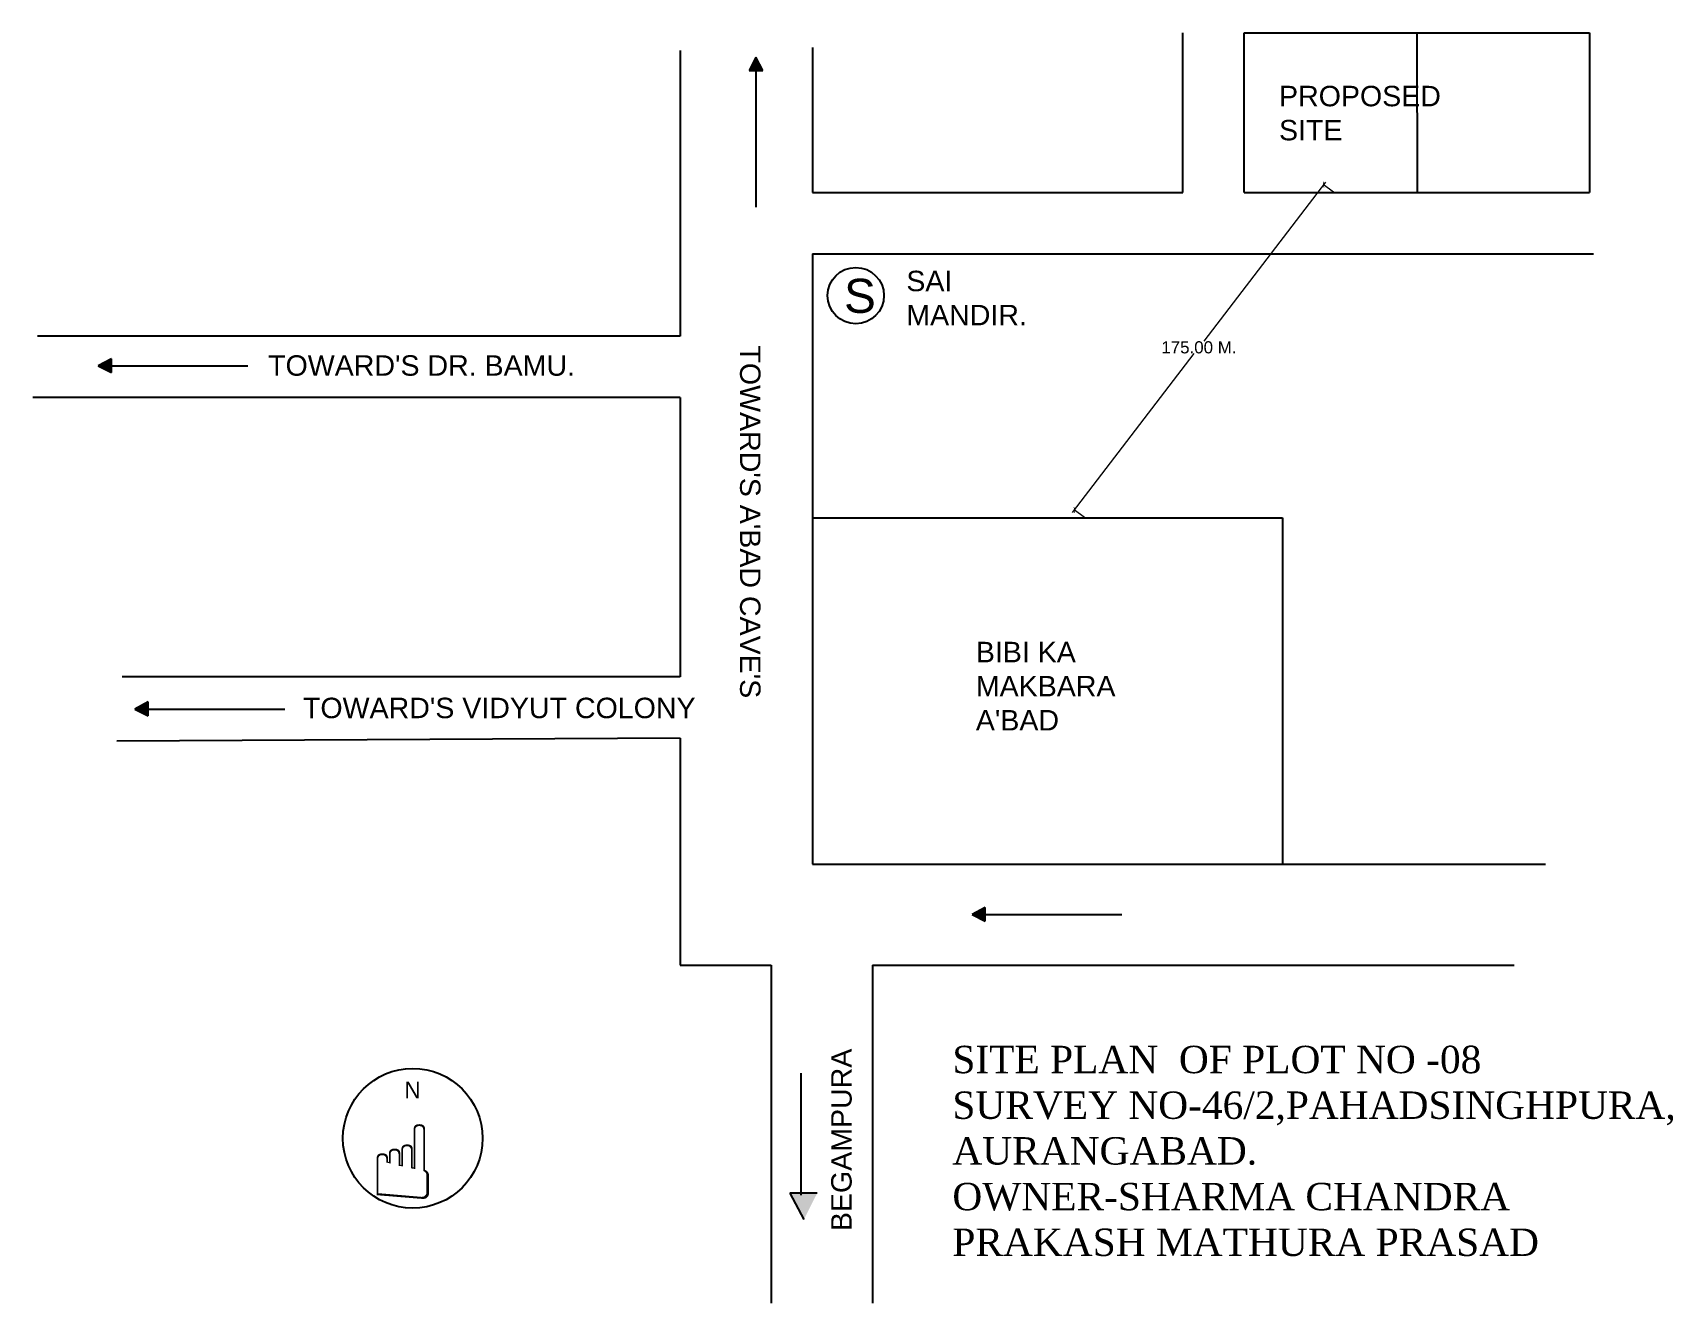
# Model space of a CAD drawing. Header units: inches. Extents: x 176 to 21551, y 16408 to 33639.
# Drawn here: x 6893 to 7976, y 16994 to 17833 of the extents above; entities that cross this region are included whole.
import ezdxf

# ---------------------------------------------------------------- set-up
doc = ezdxf.new("R2010")
doc.units = ezdxf.units.IN
doc.header["$LTSCALE"] = 25
doc.header["$MEASUREMENT"] = 0
doc.styles.get("Standard").update_dxf_attribs({"font": 'arial.ttf', "height": 8})
doc.styles.add('style2', font='times.ttf', dxfattribs={"height": 0.1})
doc.dimstyles.get("Standard").update_dxf_attribs({"dimtxt": 0.18, "dimasz": 0.18, "dimexe": 0.18, "dimexo": 0.0625, "dimgap": 0.09, "dimtad": 0, "dimtih": 1, "dimtoh": 1, "dimdec": 4, "dimzin": 0, "dimdsep": 46, "dimtxsty": 'Standard', "dimcen": 0.09, "dimadec": 0, "dimazin": 0, "dimtfac": 1, "dimtdec": 4, "dimtofl": 0, "dimtmove": 0, "dimatfit": 3, "dimfxl": 1, "dimtolj": 1, "dimtzin": 0, "dimarcsym": 0})

# ---------------------------------------------------------------- blocks, each defined once
blk = doc.blocks.new('_ArchTick')
at = {"color": 0, "linetype": 'ByBlock', "const_width": 0.15}
blk.add_lwpolyline([(-0.5, -0.5), (0.5, 0.5)], dxfattribs=at)
blk = doc.blocks.new('*D65')
at = {"color": 0, "lineweight": 20, "ltscale": 0.1, "transparency": 16777216}
for p, q in [((7746.6, 17733.9), (7666.3, 17629)), ((7751.9, 17727.2), (7745.2, 17732.3)), ((7579.6, 17515.7), (7659.9, 17620.7)), ((7587.5, 17512.4), (7580.8, 17517.5))]:
    blk.add_line(p, q, dxfattribs=at)
at = {"layer": 'Defpoints', "color": 0, "ltscale": 0.1, "transparency": 16777216}
for p in [(7752.1, 17727.1), (7580.9, 17517.4), (7587.6, 17512.3)]:
    blk.add_point(p, dxfattribs=at)
at = {"color": 0, "lineweight": 20, "ltscale": 0.1, "transparency": 16777216, "xscale": 2.8125, "yscale": 2.8125, "zscale": 2.8125}
for p, rotation in [((7745.4, 17732.2), 52.56744953013641), ((7580.9, 17517.4), 232.5674495301364)]:
    blk.add_blockref('_ArchTick', p, dxfattribs=dict(at, rotation=rotation))
at = {"color": 0, "ltscale": 0.1, "transparency": 16777216, "insert": (7663.1, 17624.8), "char_height": 8, "attachment_point": 5}
blk.add_mtext('\\A1;175.00 M.', dxfattribs=at)

msp = doc.modelspace()

# ---------------------------------------------------------------- hatches: boundary and pattern name
at = {"ltscale": 0.1}
for points in [[(7370.6, 17816.4), (7366.2, 17807.7), (7375.2, 17807.7)], [(6945, 17617.3), (6936.2, 17612.7), (6945, 17608.3)], [(6969.2, 17390.7), (6960.5, 17386), (6969.2, 17381.6)], [(7522, 17254.9), (7513.3, 17250.3), (7522, 17245.9)], [(7411, 17066.3), (7392.9, 17066.3), (7402.2, 17048.9)]]:
    msp.add_hatch(color=256, dxfattribs=at).paths.add_polyline_path(points)

# ---------------------------------------------------------------- linework, layer by layer
for p, q in [((7652.5, 17727.1), (7652.5, 17832.5)), ((7693, 17727.1), (7693, 17832.5)), ((7693, 17832.5), (7921, 17832.5)), ((7807, 17832.5), (7807.2, 17727.1)), ((7921, 17832.5), (7921, 17727.1)), ((7320.5, 17820.9), (7320.5, 17632.2)), ((7408, 17822.8), (7408, 17727.1)), ((7370.6, 17816.4), (7366.2, 17807.7)), ((7366.2, 17807.7), (7375.2, 17807.7)), ((7375.2, 17807.7), (7370.6, 17816.4)), ((7370.6, 17807.7), (7370.6, 17717.4)), ((7408, 17727.1), (7652.5, 17727.1)), ((7693, 17727.1), (7921, 17727.1)), ((7408, 17686.5), (7923.7, 17686.5)), ((7408, 17686.5), (7408, 17283.7)), ((7320.5, 17632.2), (6896.2, 17632.2)), ((6945, 17617.3), (6936.2, 17612.7)), ((6936.2, 17612.7), (6945, 17608.3)), ((6945, 17608.3), (6945, 17617.3)), ((6945, 17612.7), (7035.2, 17612.7)), ((7320.5, 17591.7), (6893.1, 17591.7)), ((7320.5, 17591.7), (7320.5, 17407.2)), ((7408, 17512.3), (7718.2, 17512.3)), ((7718.2, 17512.3), (7718.2, 17283.7)), ((7320.5, 17407.2), (6952.2, 17407.2)), ((6969.2, 17390.7), (6960.5, 17386)), ((6960.5, 17386), (6969.2, 17381.6)), ((6969.2, 17381.6), (6969.2, 17390.7)), ((6969.2, 17386), (7059.5, 17386)), ((7320.5, 17366.7), (6948.7, 17364.9)), ((7320.5, 17366.7), (7320.5, 17216.9)), ((7408, 17283.7), (7891.9, 17283.7)), ((7522, 17254.9), (7513.3, 17250.3)), ((7522, 17245.9), (7522, 17254.9)), ((7513.3, 17250.3), (7522, 17245.9)), ((7522, 17250.3), (7612.3, 17250.3)), ((7320.5, 17216.9), (7380.7, 17216.9)), ((7380.7, 17216.9), (7380.7, 16993.7)), ((7447.5, 17216.9), (7447.5, 16993.7)), ((7447.5, 17216.9), (7871.3, 17216.9)), ((7400.3, 17145.6), (7400.3, 17065.1)), ((7411, 17066.3), (7392.9, 17066.3)), ((7392.9, 17066.3), (7402.2, 17048.9))]:
    msp.add_line(p, q, dxfattribs=at)
msp.add_circle((7436.5, 17659), 18.6, dxfattribs=at)
at = {"color": 7, "ltscale": 0.1}
msp.add_circle((7144, 17102.6), 46.1, dxfattribs=at)

# ---------------------------------------------------------------- texts
at = {"ltscale": 0.1, "attachment_point": 1}
for s, insert, char_height, width in [('PROPOSED\\PSITE', (7716, 17797.5), 13.5, 100.941), ('S', (7428.8, 17670.1), 22.5, 61.642), ('SAI\\PMANDIR.', (7469.9, 17675.4), 13.5, 100.941), ("TOWARD'S DR. BAMU.", (7048.5, 17619.6), 13.5, 234.446), ("BIBI KA\\PMAKBARA\\PA'BAD", (7515.8, 17430.4), 13.5, 100.941), ("TOWARD'S VIDYUT COLONY", (7071.5, 17393.5), 13.5, 264.228)]:
    msp.add_mtext(s, dxfattribs=dict(at, insert=insert, char_height=char_height, width=width))
at = {"ltscale": 0.1, "char_height": 13.5, "attachment_point": 1}
for s, insert, width, rotation in [("TOWARD'S A'BAD CAVE'S", (7373.6, 17626.1), 264.228, 270), ('BEGAMPURA', (7420.3, 17041.3), 234.446, 90)]:
    msp.add_mtext(s, dxfattribs=dict(at, insert=insert, width=width, rotation=rotation))
at = {"color": 7, "linetype": 'ByBlock', "insert": (7500.3, 17163.7), "char_height": 18.098, "width": 965.219, "attachment_point": 1}
msp.add_mtext('{\\fTimes New Roman|b0|i0|c0|p18;SITE PLAN  OF PLOT NO -08\\PSURVEY NO-46/2,PAHADSINGHPURA, \\PAURANGABAD.\\POWNER-SHARMA CHANDRA \\PPRAKASH MATHURA PRASAD}', dxfattribs=at)
at = {"color": 7, "insert": (7138.5, 17140.1), "char_height": 12.631, "width": 167.243, "attachment_point": 1, "style": 'style2'}
msp.add_mtext('{\\fVineta BT|b0|i0|c0|p0;\\H0.875x;N}', dxfattribs=at)
at = {"color": 7, "insert": (7166.6, 17117.9), "char_height": 50.001, "width": 548.913, "attachment_point": 1, "rotation": 270, "style": 'style2'}
msp.add_mtext('{\\fWingdings|b0|i0|c2|p0;\\H1.083x;E}', dxfattribs=at)

# ---------------------------------------------------------------- dimensions: what is measured, and where the dimension line sits
at = {"color": 7, "ltscale": 0.1}
dim = msp.add_aligned_dim(p1=(7752.1, 17727.1), p2=(7587.6, 17512.3), distance=-8.5, text='175.00 M.', dimstyle='Standard', override={"dimasz": 2.8125, "dimexo": 0.18, "dimdec": 0, "dimlunit": 4, "dimblk": 'ArchTick', "dimcen": 0, "dimdle": 2.125, "dimadec": 2, "dimtdec": 0, "dimldrblk": 'ArchTick', "dimlwd": 20, "dimlwe": 20}, dxfattribs=at)
dim.commit()
dim.dimension.update_dxf_attribs({"geometry": '*D65', "text_midpoint": (7663.1, 17624.8)})

doc.saveas('drawing.dxf')
